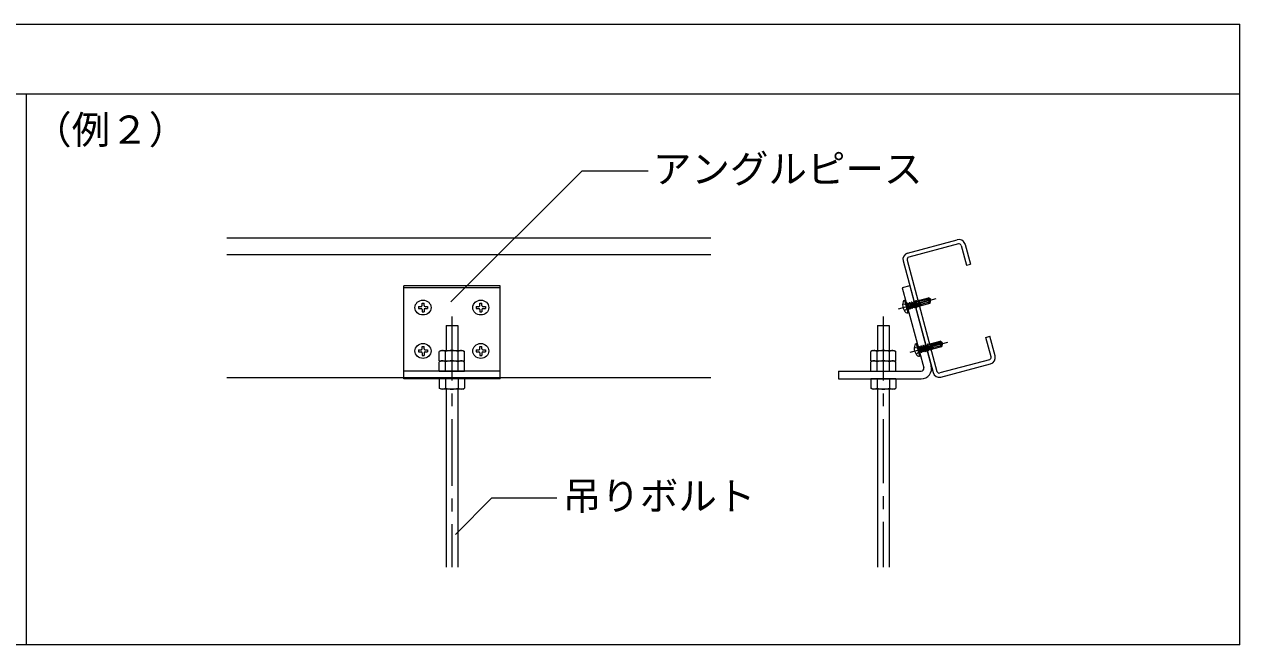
# Model space of a CAD drawing. Units: millimetres on the paper, enlarged 15 times, with parts at other scales. Extents: x -2895 to 2955, y -2104 to 2057.
# Drawn here: x -1435 to -15, y -852 to -127 of the extents above; entities that cross this region are included whole.
import ezdxf
from ezdxf.enums import TextEntityAlignment as Align

# ---------------------------------------------------------------- set-up
doc = ezdxf.new("R2010")
doc.units = ezdxf.units.MM
doc.header["$LTSCALE"] = 15
doc.linetypes.add('CHAIN1', pattern=[8, 5, -1, 1, -1])
doc.linetypes.add('LONG_DASHED1', pattern=[7, 6, -1])
for name, color, linetype, lineweight in [('2-0_中心線', 4, 'CHAIN1', 9), ('2-1_吊りボルト・ハンガー', 3, 'Continuous', 18), ('2-2_野縁受け', 7, 'Continuous', 18), ('2-4_金具', 3, 'Continuous', 18), ('2-6_文字', 7, 'Continuous', 18), ('2-B_ビス', 4, 'Continuous', 9), ('2-F_枠', 3, 'Continuous', 18)]:
    doc.layers.add(name, color=color, linetype=linetype, lineweight=lineweight)
doc.styles.add('ＭＳ ゴシック', font='')
doc.styles.get('ＭＳ ゴシック').set_extended_font_data('MS Gothic')

msp = doc.modelspace()

# ---------------------------------------------------------------- linework, layer by layer
at = {"layer": '2-0_中心線'}
msp.add_line((-431.43, -468.53), (-431.43, -761.31), dxfattribs=at)
msp.add_lwpolyline([(-935.36, -468.53), (-935.36, -591.4), (-935.36, -761.31)], dxfattribs=at)
at = {"layer": '2-1_吊りボルト・ハンガー'}
for p, q in [((-942.11, -479.28), (-928.61, -479.28)), ((-942.11, -479.28), (-942.11, -508.44)), ((-928.61, -479.28), (-928.61, -508.44)), ((-438.18, -479.28), (-424.68, -479.28)), ((-438.18, -479.28), (-438.18, -508.44)), ((-424.68, -479.28), (-424.68, -508.44)), ((-948.09, -508.44), (-950.06, -509.58)), ((-950.06, -520.44), (-950.06, -509.58)), ((-948.09, -508.44), (-922.63, -508.44)), ((-942.71, -520.44), (-942.71, -509.58)), ((-928.01, -520.44), (-928.01, -509.58)), ((-922.63, -508.44), (-920.66, -509.58)), ((-920.66, -520.44), (-920.66, -509.58)), ((-444.16, -508.44), (-446.13, -509.58)), ((-446.13, -520.44), (-446.13, -509.58)), ((-444.16, -508.44), (-418.7, -508.44)), ((-438.78, -520.44), (-438.78, -509.58)), ((-424.08, -520.44), (-424.08, -509.58)), ((-418.7, -508.44), (-416.73, -509.58)), ((-416.73, -520.44), (-416.73, -509.58)), ((-948.09, -520.44), (-950.06, -521.58)), ((-950.06, -520.44), (-920.66, -520.44)), ((-950.06, -532.44), (-950.06, -521.58)), ((-948.09, -520.44), (-922.63, -520.44)), ((-942.71, -532.44), (-942.71, -521.58)), ((-928.01, -532.44), (-928.01, -521.58)), ((-922.63, -520.44), (-920.66, -521.58)), ((-920.66, -532.44), (-920.66, -521.58)), ((-444.16, -520.44), (-446.13, -521.58)), ((-446.13, -520.44), (-416.73, -520.44)), ((-446.13, -532.44), (-446.13, -521.58)), ((-444.16, -520.44), (-418.7, -520.44)), ((-438.78, -532.44), (-438.78, -521.58)), ((-424.08, -532.44), (-424.08, -521.58)), ((-418.7, -520.44), (-416.73, -521.58)), ((-416.73, -532.44), (-416.73, -521.58)), ((-950.06, -532.44), (-920.66, -532.44)), ((-446.13, -532.44), (-416.73, -532.44)), ((-950.06, -541.44), (-950.06, -552.3)), ((-920.66, -541.44), (-950.06, -541.44)), ((-948.09, -553.44), (-950.06, -552.3)), ((-922.63, -553.44), (-948.09, -553.44)), ((-942.71, -541.44), (-942.71, -552.3)), ((-942.11, -553.44), (-942.11, -761.31)), ((-928.61, -553.44), (-928.61, -761.31)), ((-928.01, -541.44), (-928.01, -552.3)), ((-922.63, -553.44), (-920.66, -552.3)), ((-920.66, -541.44), (-920.66, -552.3)), ((-446.13, -541.44), (-446.13, -552.3)), ((-416.73, -541.44), (-446.13, -541.44)), ((-444.16, -553.44), (-446.13, -552.3)), ((-418.7, -553.44), (-444.16, -553.44)), ((-438.78, -541.44), (-438.78, -552.3)), ((-438.18, -553.44), (-438.18, -761.31)), ((-424.68, -553.44), (-424.68, -761.31)), ((-424.08, -541.44), (-424.08, -552.3)), ((-418.7, -553.44), (-416.73, -552.3)), ((-416.73, -541.44), (-416.73, -552.3))]:
    msp.add_line(p, q, dxfattribs=at)
for centre, radius, start, end in [((-945.25, -518.6), 10.22, 96.34293, 118.04131), ((-946.63, -515.76), 7.32, 57.57117, 88.04457), ((-935.36, -532.77), 24.32, 72.41203, 107.58795), ((-924.08, -515.76), 7.32, 91.9554, 122.4288), ((-925.46, -518.6), 10.22, 61.95866, 83.65704), ((-441.33, -518.6), 10.22, 96.34293, 118.04131), ((-442.71, -515.76), 7.32, 57.57117, 88.04457), ((-431.43, -532.77), 24.32, 72.41203, 107.58795), ((-420.16, -515.76), 7.32, 91.9554, 122.4288), ((-421.53, -518.6), 10.22, 61.95866, 83.65704), ((-945.25, -530.6), 10.22, 96.34293, 118.04131), ((-946.63, -527.76), 7.32, 57.57117, 88.04457), ((-935.36, -544.77), 24.32, 72.41203, 107.58795), ((-924.08, -527.76), 7.32, 91.9554, 122.4288), ((-925.46, -530.6), 10.22, 61.95866, 83.65704), ((-441.33, -530.6), 10.22, 96.34293, 118.04131), ((-442.71, -527.76), 7.32, 57.57117, 88.04457), ((-431.43, -544.77), 24.32, 72.41203, 107.58795), ((-420.16, -527.76), 7.32, 91.9554, 122.4288), ((-421.53, -530.6), 10.22, 61.95866, 83.65704), ((-945.25, -543.29), 10.22, 241.95866, 263.65704), ((-946.63, -546.13), 7.32, 271.9554, 302.4288), ((-935.36, -529.12), 24.32, 252.41203, 287.58795), ((-924.08, -546.13), 7.32, 237.57117, 268.04457), ((-925.46, -543.29), 10.22, 276.34293, 298.04131), ((-441.33, -543.29), 10.22, 241.95866, 263.65704), ((-442.71, -546.13), 7.32, 271.9554, 302.4288), ((-431.43, -529.12), 24.32, 252.41203, 287.58795), ((-420.16, -546.13), 7.32, 237.57117, 268.04457), ((-421.53, -543.29), 10.22, 276.34293, 298.04131)]:
    msp.add_arc(centre, radius, start, end, dxfattribs=at)
at = {"layer": '2-2_野縁受け'}
for p, q in [((-632.89, -377.16), (-1198.45, -377.16)), ((-403.01, -394.61), (-345.05, -379.08)), ((-343.76, -383.92), (-401.71, -399.45)), ((-340.45, -385.83), (-334.34, -408.64)), ((-335.87, -384.39), (-329.7, -407.39)), ((-408.31, -403.8), (-373.37, -534.2)), ((-403.62, -402.76), (-368.79, -532.75)), ((-334.34, -408.64), (-329.7, -407.39)), ((-311.73, -493.02), (-307.09, -491.78)), ((-305.62, -515.82), (-311.73, -493.02)), ((-300.93, -514.79), (-307.09, -491.78)), ((-307.53, -519.13), (-365.48, -534.66)), ((-364.19, -539.5), (-306.23, -523.97)), ((-1198.45, -539.76), (-632.89, -539.76))]:
    msp.add_line(p, q, dxfattribs=at)
at = {"layer": '2-2_野縁受け', "color": 4, "lineweight": 9}
msp.add_line((-632.89, -396.55), (-1198.45, -396.55), dxfattribs=at)
at = {"layer": '2-2_野縁受け'}
for centre, radius, start, end in [((-343.11, -386.33), 7.5, 22.21451, 105), ((-401.07, -401.86), 7.5, 105, 195), ((-343.06, -386.53), 2.7, 15, 105), ((-343.11, -386.33), 7.5, 15, 22.21451), ((-401.01, -402.06), 2.7, 105, 195), ((-308.23, -516.52), 2.7, 285, 15), ((-308.17, -516.73), 7.5, 285, 15), ((-366.13, -532.26), 7.5, 195, 285), ((-366.18, -532.05), 2.7, 195, 285)]:
    msp.add_arc(centre, radius, start, end, dxfattribs=at)
at = {"layer": '2-4_金具'}
for p, q in [((-991.61, -541.44), (-991.61, -432.77)), ((-879.11, -432.77), (-991.61, -432.77)), ((-879.11, -435.1), (-991.61, -435.1)), ((-879.11, -541.44), (-879.11, -432.77)), ((-400.55, -432.77), (-375.48, -526.34)), ((-879.11, -532.44), (-991.61, -532.44)), ((-483.93, -532.44), (-483.93, -541.44)), ((-483.93, -532.44), (-387.07, -532.44)), ((-879.11, -541.44), (-991.61, -541.44)), ((-483.93, -541.44), (-387.07, -541.44))]:
    msp.add_line(p, q, dxfattribs=at)
msp.add_lwpolyline([(-400.55, -432.77), (-409.24, -435.1), (-384.17, -528.66)], dxfattribs=at)
for radius in [12, 3]:
    msp.add_arc((-387.07, -529.44), radius, 270, 15, dxfattribs=at)
at = {"layer": '2-6_文字'}
for p, q in [((-783.3, -298.37), (-936.57, -451.64)), ((-783.3, -298.37), (-706.17, -298.37)), ((-888.54, -680.44), (-931.23, -723.12)), ((-888.54, -680.44), (-812.98, -680.44))]:
    msp.add_line(p, q, dxfattribs=at)
at = {"layer": '2-B_ビス'}
for p, q in [((-970.28, -455.85), (-970.28, -452.99)), ((-970.28, -452.99), (-967.94, -452.99)), ((-967.94, -455.85), (-967.94, -452.99)), ((-902.78, -455.85), (-902.78, -452.99)), ((-902.78, -452.99), (-900.44, -452.99)), ((-900.44, -455.85), (-900.44, -452.99)), ((-406.26, -449.84), (-406.81, -449.98)), ((-402.38, -464.32), (-406.26, -449.84)), ((-401.72, -463.18), (-405.12, -450.5)), ((-404.44, -453.03), (-403.71, -453.45)), ((-403.71, -453.45), (-401.98, -459.91)), ((-402.65, -453.53), (-401.36, -453.28)), ((-399.79, -458.86), (-402.65, -453.53)), ((-401.1, -452.32), (-401.36, -453.28)), ((-401.36, -453.28), (-398.65, -458.47)), ((-401.1, -452.32), (-400.79, -452.15)), ((-401.1, -452.32), (-397.73, -459.39)), ((-400.79, -452.15), (-399.95, -453)), ((-399.95, -453), (-398.83, -452.7)), ((-397.21, -458.09), (-399.95, -453)), ((-398.49, -451.44), (-398.83, -452.7)), ((-398.83, -452.7), (-396.1, -457.79)), ((-398.49, -451.44), (-398.31, -451.39)), ((-398.49, -451.44), (-395.18, -458.71)), ((-398.31, -451.39), (-397.39, -452.31)), ((-397.39, -452.31), (-396.28, -452.01)), ((-394.66, -457.4), (-397.39, -452.31)), ((-395.94, -450.76), (-396.28, -452.01)), ((-396.28, -452.01), (-393.54, -457.1)), ((-395.94, -450.76), (-395.76, -450.71)), ((-395.94, -450.76), (-392.62, -458.02)), ((-395.76, -450.71), (-394.84, -451.63)), ((-394.84, -451.63), (-393.72, -451.33)), ((-392.11, -456.72), (-394.84, -451.63)), ((-393.51, -451.72), (-393.95, -451.87)), ((-393.39, -450.07), (-393.72, -451.33)), ((-393.72, -451.33), (-393.51, -451.72)), ((-393.51, -451.72), (-392.59, -451.81)), ((-393.39, -450.07), (-393.2, -450.02)), ((-393.39, -450.07), (-392.59, -451.81)), ((-387.87, -453.29), (-393.29, -453.28)), ((-393.2, -450.02), (-392.41, -451.76)), ((-393.2, -450.02), (-392.29, -450.94)), ((-392.67, -453.28), (-390.99, -456.42)), ((-392.67, -453.28), (-391.75, -453.66)), ((-392.41, -451.76), (-392.59, -451.81)), ((-392.41, -451.76), (-392.11, -451.26)), ((-392.29, -450.94), (-391.17, -450.64)), ((-392.11, -451.26), (-392.29, -450.94)), ((-391.03, -450.91), (-392.11, -451.26)), ((-391.75, -453.66), (-390.07, -457.34)), ((-391.54, -453.66), (-391.75, -453.66)), ((-378.89, -449.88), (-391.61, -453.29)), ((-391.55, -453.66), (-391.03, -453.29)), ((-390.89, -449.6), (-391.17, -450.64)), ((-391.17, -450.64), (-391.03, -450.91)), ((-391.03, -450.91), (-390.25, -451.05)), ((-389.55, -456.03), (-391.03, -453.29)), ((-390.89, -449.6), (-390.25, -451.05)), ((-390.89, -449.6), (-390.38, -449.61)), ((-390.38, -449.61), (-389.71, -450.87)), ((-390.38, -449.61), (-389.73, -450.26)), ((-389.71, -450.87), (-390.25, -451.05)), ((-389.75, -453.29), (-388.44, -455.73)), ((-389.75, -453.29), (-389.08, -453.67)), ((-389.73, -450.26), (-388.75, -450)), ((-389.63, -450.45), (-389.73, -450.26)), ((-389.71, -450.87), (-389.63, -450.45)), ((-388.71, -450.15), (-389.63, -450.45)), ((-388.84, -453.29), (-389.6, -450.44)), ((-378.68, -447.88), (-389.51, -450.78)), ((-379.67, -448.73), (-389.37, -451.33)), ((-389.08, -453.67), (-387.94, -456.23)), ((-388.21, -453.67), (-389.08, -453.67)), ((-388.85, -449.63), (-378.45, -446.85)), ((-388.85, -449.63), (-388.71, -450.15)), ((-388.21, -453.67), (-388.1, -453.29)), ((-388.21, -453.67), (-387.33, -455.32)), ((-387.63, -454.17), (-388.1, -453.29)), ((-387.87, -453.29), (-387.2, -455.79)), ((-378.97, -452.42), (-387.49, -454.7)), ((-387.2, -455.79), (-376.8, -453)), ((-379.67, -448.73), (-376.73, -449.51)), ((-378.35, -450.02), (-378.89, -449.88)), ((-378.68, -447.88), (-378.45, -446.85)), ((-376.73, -449.51), (-378.68, -447.88)), ((-376.1, -448.82), (-378.45, -446.85)), ((-377.79, -451.34), (-377.74, -451.2)), ((-377.34, -452.67), (-376.8, -453)), ((-376.1, -448.82), (-376.73, -449.51)), ((-376.73, -449.51), (-375.78, -449.43)), ((-376.53, -449.82), (-375.78, -449.43)), ((-375.78, -449.43), (-376.1, -448.82)), ((-974.5, -457.02), (-971.45, -457.02)), ((-974.5, -457.02), (-974.5, -459.37)), ((-974.5, -459.37), (-971.45, -459.37)), ((-970.28, -460.54), (-970.28, -463.4)), ((-970.28, -463.4), (-967.94, -463.4)), ((-967.94, -460.54), (-967.94, -463.4)), ((-966.76, -457.02), (-963.72, -457.02)), ((-966.76, -459.37), (-963.72, -459.37)), ((-963.72, -457.02), (-963.72, -459.37)), ((-907, -457.02), (-903.95, -457.02)), ((-907, -457.02), (-907, -459.37)), ((-907, -459.37), (-903.95, -459.37)), ((-902.78, -460.54), (-902.78, -463.4)), ((-902.78, -463.4), (-900.44, -463.4)), ((-900.44, -460.54), (-900.44, -463.4)), ((-899.26, -457.02), (-896.22, -457.02)), ((-899.26, -459.37), (-896.22, -459.37)), ((-896.22, -457.02), (-896.22, -459.37)), ((-402.38, -464.32), (-402.93, -464.47)), ((-402.4, -460.64), (-401.98, -459.91)), ((-401.11, -459.66), (-401.98, -459.91)), ((-401.51, -458.18), (-400.72, -459.64)), ((-401.34, -458.78), (-401.06, -459.3)), ((-401.19, -459.34), (-401.06, -459.3)), ((-400.72, -459.64), (-401.06, -459.3)), ((-400.72, -459.64), (-399.99, -459.62)), ((-399.79, -458.86), (-398.69, -458.48)), ((-398.69, -458.48), (-398.65, -458.47)), ((-397.73, -459.39), (-398.65, -458.47)), ((-397.73, -459.39), (-397.55, -459.34)), ((-397.21, -458.09), (-396.1, -457.79)), ((-395.18, -458.71), (-396.1, -457.79)), ((-395.18, -458.71), (-395, -458.66)), ((-394.66, -457.4), (-393.54, -457.1)), ((-392.62, -458.02), (-393.54, -457.1)), ((-392.62, -458.02), (-392.44, -457.97)), ((-392.11, -456.72), (-390.99, -456.42)), ((-390.07, -457.34), (-390.99, -456.42)), ((-390.07, -457.34), (-389.89, -457.29)), ((-389.55, -456.03), (-388.44, -455.73)), ((-387.94, -456.23), (-388.44, -455.73)), ((-387.94, -456.23), (-387.2, -455.79)), ((-974.5, -507.74), (-971.45, -507.74)), ((-974.5, -507.74), (-974.5, -510.08)), ((-974.5, -510.08), (-971.45, -510.08)), ((-970.28, -506.56), (-970.28, -503.71)), ((-970.28, -503.71), (-967.94, -503.71)), ((-967.94, -506.56), (-967.94, -503.71)), ((-966.76, -507.74), (-963.72, -507.74)), ((-966.76, -510.08), (-963.72, -510.08)), ((-963.72, -507.74), (-963.72, -510.08)), ((-907, -507.74), (-903.95, -507.74)), ((-907, -507.74), (-907, -510.08)), ((-907, -510.08), (-903.95, -510.08)), ((-902.78, -506.56), (-902.78, -503.71)), ((-902.78, -503.71), (-900.44, -503.71)), ((-900.44, -506.56), (-900.44, -503.71)), ((-899.26, -507.74), (-896.22, -507.74)), ((-899.26, -510.08), (-896.22, -510.08)), ((-896.22, -507.74), (-896.22, -510.08)), ((-392.68, -500.55), (-393.22, -500.69)), ((-388.79, -515.04), (-392.68, -500.55)), ((-388.13, -513.89), (-391.53, -501.21)), ((-390.85, -503.75), (-390.12, -504.17)), ((-390.12, -504.17), (-388.39, -510.62)), ((-389.06, -504.25), (-387.77, -504)), ((-386.2, -509.57), (-389.06, -504.25)), ((-388.81, -511.35), (-388.39, -510.62)), ((-387.52, -510.37), (-388.39, -510.62)), ((-387.92, -508.89), (-387.13, -510.35)), ((-387.51, -503.03), (-387.77, -504)), ((-387.77, -504), (-385.06, -509.18)), ((-387.76, -509.49), (-387.47, -510.01)), ((-387.61, -510.06), (-387.47, -510.01)), ((-387.51, -503.03), (-387.2, -502.86)), ((-387.51, -503.03), (-384.14, -510.1)), ((-387.13, -510.35), (-387.47, -510.01)), ((-387.2, -502.86), (-386.36, -503.71)), ((-387.13, -510.35), (-386.41, -510.33)), ((-386.36, -503.71), (-385.24, -503.41)), ((-383.63, -508.8), (-386.36, -503.71)), ((-386.2, -509.57), (-385.1, -509.19)), ((-384.9, -502.15), (-385.24, -503.41)), ((-385.24, -503.41), (-382.51, -508.5)), ((-385.1, -509.19), (-385.06, -509.18)), ((-384.14, -510.1), (-385.06, -509.18)), ((-384.9, -502.15), (-384.72, -502.1)), ((-384.9, -502.15), (-381.59, -509.42)), ((-384.72, -502.1), (-383.8, -503.02)), ((-384.14, -510.1), (-383.96, -510.05)), ((-383.8, -503.02), (-382.69, -502.72)), ((-381.07, -508.11), (-383.8, -503.02)), ((-383.63, -508.8), (-382.51, -508.5)), ((-382.35, -501.47), (-382.69, -502.72)), ((-382.69, -502.72), (-379.95, -507.81)), ((-381.59, -509.42), (-382.51, -508.5)), ((-382.35, -501.47), (-382.17, -501.42)), ((-382.35, -501.47), (-379.04, -508.73)), ((-382.17, -501.42), (-381.25, -502.34)), ((-381.59, -509.42), (-381.41, -509.37)), ((-381.25, -502.34), (-380.13, -502.04)), ((-378.52, -507.43), (-381.25, -502.34)), ((-381.07, -508.11), (-379.95, -507.81)), ((-379.92, -502.43), (-380.36, -502.58)), ((-379.8, -500.78), (-380.13, -502.04)), ((-380.13, -502.04), (-379.92, -502.43)), ((-379.04, -508.73), (-379.95, -507.81)), ((-379.92, -502.43), (-379, -502.53)), ((-379.8, -500.78), (-379.62, -500.74)), ((-379.8, -500.78), (-379, -502.53)), ((-374.28, -504), (-379.71, -503.99)), ((-379.62, -500.74), (-378.83, -502.47)), ((-379.62, -500.74), (-378.7, -501.65)), ((-379.08, -504), (-377.4, -507.13)), ((-379.08, -504), (-378.16, -504.37)), ((-379.04, -508.73), (-378.85, -508.68)), ((-378.83, -502.47), (-379, -502.53)), ((-378.83, -502.47), (-378.53, -501.97)), ((-378.7, -501.65), (-377.58, -501.35)), ((-378.53, -501.97), (-378.7, -501.65)), ((-377.44, -501.62), (-378.53, -501.97)), ((-378.52, -507.43), (-377.4, -507.13)), ((-378.16, -504.37), (-376.48, -508.05)), ((-377.96, -504.37), (-378.16, -504.37)), ((-365.3, -500.59), (-378.03, -504)), ((-377.96, -504.37), (-377.44, -504)), ((-377.3, -500.31), (-377.58, -501.35)), ((-377.58, -501.35), (-377.44, -501.62)), ((-377.44, -501.62), (-376.66, -501.76)), ((-375.96, -506.75), (-377.44, -504)), ((-376.48, -508.05), (-377.4, -507.13)), ((-377.3, -500.31), (-376.66, -501.76)), ((-377.3, -500.31), (-376.79, -500.32)), ((-376.79, -500.32), (-376.12, -501.58)), ((-376.79, -500.32), (-376.14, -500.97)), ((-376.12, -501.58), (-376.66, -501.76)), ((-376.48, -508.05), (-376.3, -508)), ((-376.16, -504), (-374.85, -506.45)), ((-376.16, -504), (-375.49, -504.38)), ((-376.14, -500.97), (-375.16, -500.71)), ((-376.04, -501.16), (-376.14, -500.97)), ((-376.12, -501.58), (-376.04, -501.16)), ((-375.12, -500.86), (-376.04, -501.16)), ((-375.25, -504), (-376.01, -501.15)), ((-375.96, -506.75), (-374.85, -506.45)), ((-365.09, -498.59), (-375.92, -501.49)), ((-366.08, -499.44), (-375.78, -502.04)), ((-375.49, -504.38), (-374.35, -506.94)), ((-374.62, -504.38), (-375.49, -504.38)), ((-375.26, -500.34), (-364.86, -497.56)), ((-375.26, -500.34), (-375.12, -500.86)), ((-374.35, -506.94), (-374.85, -506.45)), ((-374.62, -504.38), (-374.52, -504)), ((-374.62, -504.38), (-373.74, -506.03)), ((-374.05, -504.88), (-374.52, -504)), ((-374.35, -506.94), (-373.61, -506.5)), ((-374.28, -504), (-373.61, -506.5)), ((-365.38, -503.13), (-373.9, -505.42)), ((-373.61, -506.5), (-363.21, -503.72)), ((-366.08, -499.44), (-363.14, -500.23)), ((-364.76, -500.73), (-365.3, -500.59)), ((-365.09, -498.59), (-364.86, -497.56)), ((-363.14, -500.23), (-365.09, -498.59)), ((-362.51, -499.53), (-364.86, -497.56)), ((-364.2, -502.05), (-364.15, -501.91)), ((-363.75, -503.38), (-363.21, -503.72)), ((-362.51, -499.53), (-363.14, -500.23)), ((-363.14, -500.23), (-362.19, -500.14)), ((-362.94, -500.53), (-362.19, -500.14)), ((-362.19, -500.14), (-362.51, -499.53)), ((-970.28, -511.25), (-970.28, -514.11)), ((-970.28, -514.11), (-967.94, -514.11)), ((-967.94, -511.25), (-967.94, -514.11)), ((-902.78, -511.25), (-902.78, -514.11)), ((-902.78, -514.11), (-900.44, -514.11)), ((-900.44, -511.25), (-900.44, -514.11)), ((-388.79, -515.04), (-389.34, -515.18))]:
    msp.add_line(p, q, dxfattribs=at)
at = {"layer": '2-B_ビス', "linetype": 'CHAIN1'}
for p, q in [((-413.83, -459.63), (-369.77, -447.82)), ((-400.24, -510.34), (-356.18, -498.53))]:
    msp.add_line(p, q, dxfattribs=at)
at = {"layer": '2-B_ビス', "linetype": 'LONG_DASHED1'}
for p, q in [((-408.84, -453.83), (-404.09, -454.79)), ((-406.61, -462.16), (-402.98, -458.94)), ((-402.43, -456.57), (-404.09, -454.79)), ((-402.43, -456.57), (-402.98, -458.94)), ((-395.26, -504.54), (-390.5, -505.51)), ((-393.02, -512.87), (-389.39, -509.65)), ((-388.84, -507.28), (-390.5, -505.51)), ((-388.84, -507.28), (-389.39, -509.65))]:
    msp.add_line(p, q, dxfattribs=at)
at = {"layer": '2-B_ビス'}
for points in [[(-401.11, -459.66), (-402.83, -453.24), (-403.71, -453.45)], [(-402.7, -453.71), (-399.99, -459.62), (-399.79, -458.86)], [(-400.79, -452.15), (-397.55, -459.34), (-397.21, -458.09)], [(-398.31, -451.39), (-395, -458.66), (-394.66, -457.4)], [(-395.76, -450.71), (-392.44, -457.97), (-392.11, -456.72)], [(-391.55, -453.66), (-389.89, -457.29), (-389.55, -456.03)], [(-376.8, -453), (-375.75, -450.12), (-375.78, -449.43)], [(-387.52, -510.37), (-389.24, -503.95), (-390.12, -504.17)], [(-389.12, -504.42), (-386.41, -510.33), (-386.2, -509.57)], [(-387.2, -502.86), (-383.96, -510.05), (-383.63, -508.8)], [(-384.72, -502.1), (-381.41, -509.37), (-381.07, -508.11)], [(-382.17, -501.42), (-378.85, -508.68), (-378.52, -507.43)], [(-377.96, -504.37), (-376.3, -508), (-375.96, -506.75)], [(-363.21, -503.72), (-362.16, -500.84), (-362.19, -500.14)]]:
    msp.add_lwpolyline(points, dxfattribs=at)
for centre, radius, start, end in [((-396.72, -455.04), 12.19, 163.10921, 226.89078), ((-406.23, -452.15), 2.25, 105, 163.10921), ((-406.02, -450.74), 0.938, 15, 105), ((-392.56, -452.08), 1.41, 171.07925, 238.5446), ((-379.41, -450.75), 1.73, 285, 339.99998), ((-378.43, -454.41), 2.06, 57.84566, 105), ((-377.7, -447.59), 2.52, 254.99998, 297.5), ((-378.58, -450.89), 0.898, 339.99998, 74.99998), ((-376.74, -451.72), 1.11, 160, 237.84566), ((-375.37, -452.06), 2.52, 117.5, 160), ((-971.45, -455.85), 1.17, 269.99998, 0), ((-971.45, -460.54), 1.17, 0, 89.99998), ((-966.76, -455.85), 1.17, 180, 270), ((-966.76, -460.54), 1.17, 90, 180), ((-903.95, -455.85), 1.17, 269.99998, 0), ((-903.95, -460.54), 1.17, 0, 89.99998), ((-899.26, -455.85), 1.17, 180, 270), ((-899.26, -460.54), 1.17, 90, 180), ((-403.51, -462.3), 2.25, 226.89078, 285), ((-402.62, -463.42), 0.938, 285, 15), ((-971.45, -506.56), 1.17, 269.99998, 0), ((-971.45, -511.25), 1.17, 0, 89.99998), ((-966.76, -506.56), 1.17, 180, 270), ((-966.76, -511.25), 1.17, 90, 180), ((-903.95, -506.56), 1.17, 269.99998, 0), ((-903.95, -511.25), 1.17, 0, 89.99998), ((-899.26, -506.56), 1.17, 180, 270), ((-899.26, -511.25), 1.17, 90, 180), ((-383.13, -505.75), 12.19, 163.10921, 226.89078), ((-392.64, -502.87), 2.25, 105, 163.10921), ((-392.43, -501.45), 0.938, 15, 105), ((-378.97, -502.79), 1.41, 171.07925, 238.5446), ((-365.82, -501.46), 1.73, 285, 339.99998), ((-364.84, -505.12), 2.06, 57.84566, 105), ((-364.11, -498.3), 2.52, 254.99998, 297.5), ((-364.99, -501.6), 0.898, 339.99998, 74.99998), ((-363.16, -502.44), 1.11, 160, 237.84566), ((-361.78, -502.77), 2.52, 117.5, 160), ((-389.92, -513.01), 2.25, 226.89078, 285), ((-389.04, -514.13), 0.938, 285, 15)]:
    msp.add_arc(centre, radius, start, end, dxfattribs=at)
for centre in [(-969.11, -458.2), (-901.61, -458.2), (-969.11, -508.91), (-901.61, -508.91)]:
    msp.add_ellipse(centre, major_axis=(9.38, 0), ratio=0.92728, dxfattribs=at)
at = {"layer": '2-F_枠'}
for p, q in [((-2850.14, -127.36), (-15.14, -127.36)), ((-15.14, -852.02), (-15.14, -127.36)), ((-2850.14, -208.73), (-15.14, -208.73)), ((-1432.64, -208.73), (-1432.64, -852.02)), ((-15.14, -852.02), (-2850.14, -852.02))]:
    msp.add_line(p, q, dxfattribs=at)

# ---------------------------------------------------------------- texts
at = {"layer": '2-6_文字', "style": 'ＭＳ ゴシック'}
for s, p in [('（例２）', (-1424.51, -276.86)), ('アングルピース', (-700.6, -322.6)), ('吊りボルト', (-805.83, -704.66))]:
    msp.add_text(s, height=32.99, dxfattribs=at).set_placement(p, align=Align.BOTTOM_LEFT)

doc.saveas('drawing.dxf')
